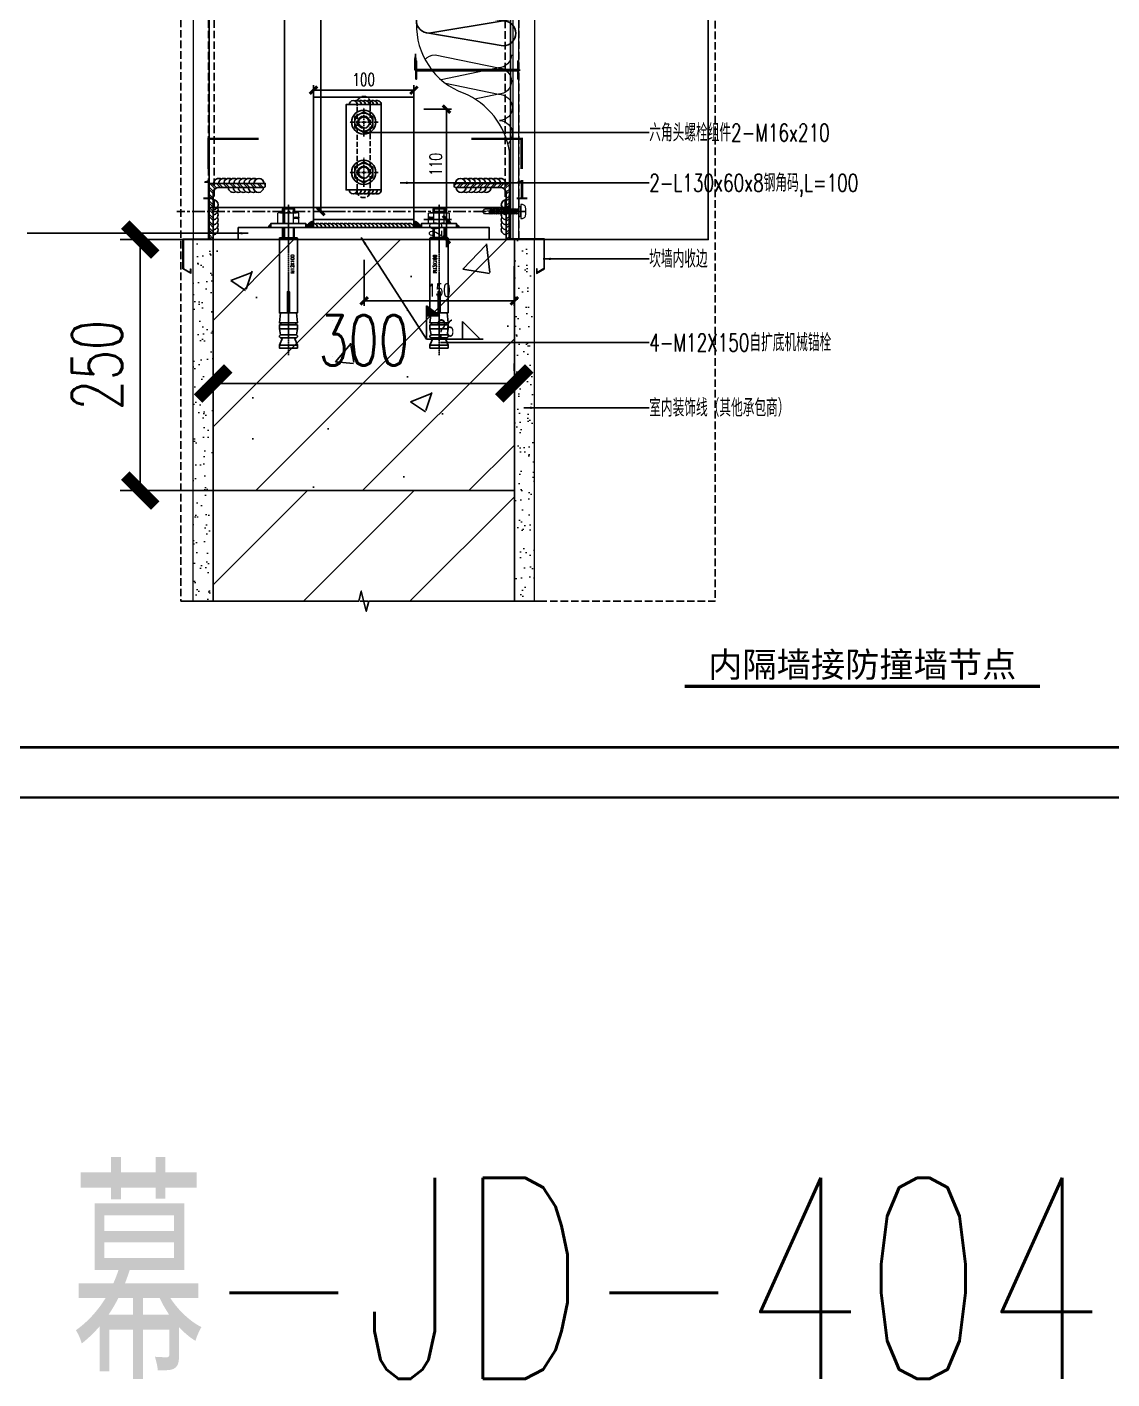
# Model space of a CAD drawing. Extents: x -160106 to 966792, y -663931 to 1550022.
# Drawn here: x -81312 to -80232, y -128174 to -126827 of the extents above; entities that cross this region are included whole.
import ezdxf
from ezdxf.enums import TextEntityAlignment as Align
from ezdxf.xclip import XClip

# ---------------------------------------------------------------- set-up
doc = ezdxf.new("R2010")
doc.units = 0
for name, pattern in [('CENTER', [2, 1.25, -0.25, 0.25, -0.25]), ('ZN-CENTER', [2, 1.25, -0.25, 0.25, -0.25]), ('ZN-DASH', [0.35, 0.25, -0.1])]:
    doc.linetypes.add(name, pattern=pattern)
for name, color, linetype in [('!ZN1-填充-8', 8, 'Continuous'), ('!ZN1-文字-7', 7, 'Continuous'), ('!ZN1-标注-173', 173, 'Continuous'), ('!ZN3-玻璃幕墙-4', 4, 'Continuous'), ('!ZN4-焊缝-8', 8, 'Continuous'), ('!ZN4-辅助材料-1', 1, 'Continuous'), ('!ZN4-配件-11', 11, 'Continuous'), ('!ZN5-钢材投影-40', 40, 'Continuous'), ('!ZN5-钢材断面-2', 2, 'Continuous'), ('!ZN6-虚线-8', 8, 'ZN-DASH'), ('!ZN7-符号-173', 173, 'Continuous'), ('0-cxFrame', 155, 'Continuous'), ('0-钢材投影', 40, 'Continuous'), ('11紧固件', 11, 'Continuous'), ('11配件', 11, 'Continuous'), ('20剖面图$0$AS-COLN', 6, 'Continuous'), ('20剖面图$0$AS-WALL', 40, 'Continuous'), ('20剖面图$0$PUB_HATCH', 8, 'Continuous'), ('20剖面图$0$PUB_TEXT', 7, 'Continuous'), ('3符号', 173, 'Continuous'), ('40钢材投影', 40, 'Continuous'), ('DIM', 173, 'Continuous'), ('DOTE', 1, 'CENTER'), ('Fill', 8, 'Continuous'), ('TEXT', 7, 'Continuous'), ('ZX', 240, 'CENTER'), ('五金配件', 11, 'Continuous'), ('焊缝', 8, 'Continuous')]:
    doc.layers.add(name, color=color, linetype=linetype)
for name, color, linetype, lineweight in [('0-cxText', 131, 'Continuous', 25), ('0_CONCRETE-HACH', 8, 'Continuous', 9), ('0_FLASHING-PST', 6, 'Continuous', 15), ('0_SCREW RIVET', 4, 'Continuous', 15), ('welding', 1, 'Continuous', 18), ('彩钢板', 6, 'Continuous', 15)]:
    doc.layers.add(name, color=color, linetype=linetype, lineweight=lineweight)
doc.layers.add('0_INSULATION', color=252, linetype='Continuous', lineweight=9, transparency=0.2)
doc.styles.add('cx_tuming', font='simhei.ttf')
doc.styles.add('cx_tuqian1', font='')
doc.styles.add('DHTEXT-1', font='ROMANS.shx', dxfattribs={"width": 0.7, "bigfont": 'CHINESE.shx'})
doc.styles.add('FS', font='simplex.shx', dxfattribs={"width": 0.7, "height": 5, "bigfont": 'TSSDCHN.SHX'})
doc.styles.add('HZ_TS_0.7', font='TSSDENG', dxfattribs={"width": 0.7, "bigfont": 'HZTXT'})
doc.styles.add('ZNTextStyle', font='ROMANS.shx', dxfattribs={"width": 0.7, "bigfont": 'CHINESE.shx'})
doc.styles.add('中南符号', font='simhei.ttf')
doc.styles.add('黑体', font='simhei.ttf', dxfattribs={"height": 12})
doc.styles.get('cx_tuqian1').set_extended_font_data('SimSun')
doc.dimstyles.new('ZN20', dxfattribs={"dimscale": 20, "dimtxt": 2.5, "dimasz": 1.5, "dimexe": 1, "dimexo": 2, "dimgap": 0.9, "dimtad": 1, "dimdec": 0, "dimdsep": 46, "dimtxsty": 'DHTEXT-1', "dimblk": 'ARCHTICK', "dimblk1": 'TT', "dimblk2": 'TT', "dimcen": 2.5, "dimclrd": 173, "dimclre": 173, "dimclrt": 7, "dimazin": 2, "dimtfac": 1, "dimtdec": 0, "dimtix": 1, "dimtmove": 2, "dimatfit": 3, "dimfxl": 0, "dimtolj": 1, "dimtzin": 0, "dimarcsym": 0})
doc.dimstyles.new('ZN5', dxfattribs={"dimscale": 5, "dimtxt": 2.5, "dimasz": 1.5, "dimexe": 1, "dimexo": 2, "dimgap": 0.9, "dimtad": 1, "dimdec": 0, "dimdsep": 46, "dimtxsty": 'DHTEXT-1', "dimblk": 'ARCHTICK', "dimcen": 2.5, "dimclrd": 173, "dimclre": 173, "dimclrt": 7, "dimazin": 2, "dimtfac": 1, "dimtdec": 0, "dimtix": 1, "dimtmove": 2, "dimatfit": 3, "dimfxl": 0, "dimtolj": 1, "dimtzin": 0, "dimarcsym": 0})
pattern_1 = [(37.5, (-238678.904, -34054.214), (-0.6299336, 19.2682377), [0, -15.2, 0, -17, 0, -16.25]), (7.5, (-238678.904, -34054.214), (17.697767, 28.2214607), [0, -8.2, 0, -13.7, 0, -5.25]), (327.5, (-238691.204, -34054.214), (31.1414186, 0.0565905), [0, -5, 0, -18, 0, -23.5]), (317.5, (-238691.204, -34054.214), (30.061266, 8.7767556), [0, -2.5, 0, -11.8, 0, -13.5])]

# ---------------------------------------------------------------- blocks, each defined once
blk = doc.blocks.new('ZN-角钢56X56X4')
at = {"layer": '!ZN1-填充-8'}
h = blk.add_hatch(dxfattribs=at)
h.set_pattern_fill('ANSI32', color=256, scale=0.5, style=0)
edge = h.paths.add_edge_path()
edge.add_line((0, 0), (0, 56))
edge.add_line((0, 56), (2.7, 56))
edge.add_arc((2.7, 54.7), 1.33, 360, 450, ccw=False)
edge.add_line((4, 54.7), (4, 10))
edge.add_arc((10, 10), 6, 180, 270)
edge.add_line((10, 4), (54.7, 4))
edge.add_arc((54.7, 2.7), 1.33, 360, 450, ccw=False)
edge.add_line((56, 2.7), (56, 0))
edge.add_line((56, 0), (0, 0))
at = {"layer": '!ZN5-钢材断面-2'}
blk.add_lwpolyline([(0, 0), (0, 56), (2.7, 56, -0.414214), (4, 54.7), (4, 10, 0.414214), (10, 4), (54.7, 4, -0.414214), (56, 2.7), (56, 0), (0, 0)], format="xyb", dxfattribs=at)
blk = doc.blocks.new('*U1072')
at = {"layer": '!ZN5-钢材断面-2', "extrusion": (0, 0, -1), "zscale": -1, "rotation": 90}
blk.add_blockref('ZN-角钢56X56X4', (0, 0), dxfattribs=at)
blk = doc.blocks.new('$紧固件$00000145')
at = {"layer": '0_SCREW RIVET'}
for p, q in [((-1.7, 9.4), (-1.7, 7.2)), ((-1.7, 6.7), (-1.7, 5)), ((-1.7, 4.5), (-1.7, 2.8)), ((-1.7, 2.3), (-1.7, 0.6)), ((-1.7, 0.1), (-1.7, -1.6)), ((2.8, 9.4), (2.8, 7.6)), ((2.8, 7.1), (2.8, 5.4)), ((2.8, 4.9), (2.8, 3.2)), ((2.8, 2.7), (2.8, 1)), ((2.8, 0.5), (2.8, -1.2)), ((-1.7, -2.1), (-1.7, -3.8)), ((-1.7, -4.3), (-1.7, -6)), ((-1.7, -6.5), (-1.7, -8.2)), ((-1.7, -8.7), (-1.7, -10.5)), ((-1.7, -11), (-1.7, -12.7)), ((-1.7, -13.2), (-1.7, -14.9)), ((2.8, -1.7), (2.8, -3.4)), ((2.8, -3.9), (2.8, -5.6)), ((2.8, -6.1), (2.8, -7.8)), ((2.8, -8.3), (2.8, -10.1)), ((2.8, -10.6), (2.8, -12.3)), ((2.8, -12.8), (2.8, -14.5)), ((-1.7, -15.4), (-1.7, -17.1)), ((-1.7, -17.6), (-1.7, -19.3)), ((-1.7, -19.8), (-1.7, -24.8)), ((-1.7, -24.8), (0.5, -26.6)), ((0.5, -26.6), (2.8, -24.8)), ((2.8, -15), (2.8, -16.7)), ((2.8, -17.2), (2.8, -18.9)), ((2.8, -19.4), (2.8, -24.8))]:
    blk.add_line(p, q, dxfattribs=at)
blk.add_lwpolyline([(-6.5, 12.1, -0.414214), (-2.5, 16.1), (3.5, 16.1, -0.414214), (7.5, 12.1), (7.5, 12.2), (7.5, 11.4), (-6.5, 11.4), (-6.5, 12.2)], format="xyb", close=True, dxfattribs=at)
for points in [[(-4, 11.4), (5, 11.4), (5, 9.4), (-4, 9.4)], [(-1.7, 6.7), (2.8, 7.1), (3.3, 7.4), (2.8, 7.6), (-1.7, 7.2), (-2.2, 6.9)], [(-1.7, 4.5), (2.8, 4.9), (3.3, 5.2), (2.8, 5.4), (-1.7, 5), (-2.2, 4.7)], [(-1.7, 2.3), (2.8, 2.7), (3.3, 3), (2.8, 3.2), (-1.7, 2.8), (-2.2, 2.5)], [(-1.7, 0.1), (2.8, 0.5), (3.3, 0.8), (2.8, 1), (-1.7, 0.6), (-2.2, 0.3)], [(-1.7, -2.1), (2.8, -1.7), (3.3, -1.4), (2.8, -1.2), (-1.7, -1.6), (-2.2, -1.9)], [(-1.7, -4.3), (2.8, -3.9), (3.3, -3.6), (2.8, -3.4), (-1.7, -3.8), (-2.2, -4.1)], [(-1.7, -6.5), (2.8, -6.1), (3.3, -5.8), (2.8, -5.6), (-1.7, -6), (-2.2, -6.3)], [(-1.7, -8.7), (2.8, -8.3), (3.3, -8.1), (2.8, -7.8), (-1.7, -8.2), (-2.2, -8.5)], [(-1.7, -11), (2.8, -10.6), (3.3, -10.3), (2.8, -10.1), (-1.7, -10.5), (-2.2, -10.7)], [(-1.7, -13.2), (2.8, -12.8), (3.3, -12.5), (2.8, -12.3), (-1.7, -12.7), (-2.2, -13)], [(-1.7, -15.4), (2.8, -15), (3.3, -14.7), (2.8, -14.5), (-1.7, -14.9), (-2.2, -15.2)], [(-1.7, -17.6), (2.8, -17.2), (3.3, -16.9), (2.8, -16.7), (-1.7, -17.1), (-2.2, -17.4)]]:
    blk.add_lwpolyline(points, close=True, dxfattribs=at)
for points in [[(1.7, -19), (-1.7, -19.3), (-2.2, -19.6), (-1.7, -19.8), (1.6, -19.5)], [(0.5, -26.6), (1.9, -18), (2.5, -19.4), (2.5, -19.4), (2.8, -19.9)], [(2.3, -18.9), (2.8, -18.9), (3.3, -19.1), (2.8, -19.4), (2.5, -19.4)]]:
    blk.add_lwpolyline(points, dxfattribs=at)
blk = doc.blocks.new('20250826140044')
at = {"layer": '0_INSULATION'}
for p, q in [((-37.4, 159.8), (-37.4, 572)), ((58.6, 572), (58.6, -628)), ((-19, 128.2), (44.1, 115.1)), ((44.1, 115.1), (-12.9, 103.2)), ((-8.7, 99.8), (44.1, 88.8)), ((44.1, 88.8), (20.6, 83.9)), ((54.6, -86.8), (55.3, 32.1)), ((44.2, -120.9), (33.3, -123.2)), ((36.9, -119.4), (44.2, -120.9)), ((44.2, -147.2), (-18.9, -160.3)), ((7.8, -139.6), (44.2, -147.2)), ((-18.9, -160.3), (44.2, -173.4)), ((44.2, -173.4), (-18.9, -186.5)), ((-37.4, -628), (-37.4, -209)), ((-37.4, -214.5), (-37.4, -628))]:
    blk.add_line(p, q, dxfattribs=at)
for centre, radius, start, end in [((34.5, 157.4), 72, 178.0446, 249.7125), ((-20.6, 19), 77, 9.828, 66.9693), ((-19, -68.8), 75.8, 292.1666, 346.2521), ((34.5, -206.5), 72, 110.2875, 181.9554)]:
    blk.add_arc(centre, radius, start, end, dxfattribs=at)
at = {"layer": '0_INSULATION', "extrusion": (0, 0, -1)}
for centre, major_axis, ratio, start_param, end_param in [((-19, 115), (0, 13.1), 0.988253, 5.406397, 6.283185), ((44.1, 128.2), (0, 13.1), 0.988253, 1.570796, 3.141593), ((44.1, 101.9), (0, 13.1), 0.988253, 0, 1.570796), ((44.1, 101.9), (0, 13.1), 0.988253, 1.570796, 3.141593), ((44.9, 75.5), (-8.4, 10.6), 0.960747, 0.629655, 2.200451), ((45.1, 75.7), (0, 13.1), 0.988253, 1.570796, 3.141593), ((45.1, 49.5), (0, 13.1), 0.988253, 0, 1.570796), ((45.1, 49.5), (0, 13.1), 0.988253, 1.570796, 2.416555), ((45.2, -107.8), (0, 13.1), 0.988253, 0.524657, 1.570796), ((44.9, -107.6), (-8.4, -10.7), 0.960759, 4.08278, 5.653576), ((44.2, -134.1), (0, 13.1), 0.988253, 0, 1.570796), ((44.2, -134.1), (0, 13.1), 0.988253, 1.570796, 3.141593), ((44.2, -160.3), (0, 13.1), 0.988253, 0, 1.570796), ((-18.9, -173.4), (0, 13.1), 0.988253, 6.139662, 6.283185), ((-18.9, -147.2), (0, 13.1), 0.988253, 3.141593, 3.269368), ((44.2, -160.3), (0, 13.1), 0.988253, 1.570796, 3.141593), ((44.2, -186.5), (0, 13.1), 0.988253, 0, 1.570796), ((-18.9, -173.4), (0, 13.1), 0.988253, 3.141593, 4.407145)]:
    blk.add_ellipse(centre, major_axis=major_axis, ratio=ratio, start_param=start_param, end_param=end_param, dxfattribs=at)
at = {"layer": 'Fill'}
for points in [[(61.1, 572, -0.355547), (48.9, 562), (-25.1, 574.7, 1), (-25.1, 549.7), (48.9, 562, -1), (48.9, 537), (-25.1, 549.7, 1), (-25.1, 524.7), (48.9, 537, -1), (48.9, 512), (-25.1, 524.7, 1), (-25.1, 499.7), (48.9, 512, -1), (48.9, 487), (-25.1, 499.7, 1), (-25.1, 474.7), (48.9, 487, -1), (48.9, 462), (-25.1, 474.7, 1), (-25.1, 449.7), (48.9, 462, -1), (48.9, 437), (-25.1, 449.7, 1), (-25.1, 424.7), (48.9, 437, -1), (48.9, 412), (-25.1, 424.7, 1), (-25.1, 399.7), (48.9, 412, -1), (48.9, 387), (-25.1, 399.7, 1), (-25.1, 374.7), (48.9, 387, -1), (48.9, 362), (-25.1, 374.7, 1), (-25.1, 349.7), (48.9, 362, -1), (48.9, 337), (-25.1, 349.7, 1), (-25.1, 324.7), (48.9, 337, -1), (48.9, 312), (-25.1, 324.7, 1), (-25.1, 299.7), (48.9, 312, -1), (48.9, 287), (-25.1, 299.7, 1), (-25.1, 274.7), (48.9, 287, -1), (48.9, 262), (-25.1, 274.7, 1), (-25.1, 249.7), (48.9, 262, -1), (48.9, 237), (-25.1, 249.7, 1), (-25.1, 224.7), (48.9, 237, -1), (48.9, 212), (-25.1, 224.7, 1), (-25.1, 199.7), (48.9, 212, -1), (48.9, 187), (-25.1, 199.7, 1), (-25.1, 174.7), (48.9, 187, -1), (48.9, 162), (-25.1, 174.7, 1), (-25.1, 149.7), (48.9, 162, -1), (48.9, 137), (-25.1, 149.7)], [(61.3, -628, 0.385563), (48.9, -616.7), (-25.1, -629.4, -1), (-25.1, -604.4), (48.9, -616.7, 1), (48.9, -591.7), (-25.1, -604.4, -1), (-25.1, -579.4), (48.9, -591.7, 1), (48.9, -566.7), (-25.1, -579.4, -1), (-25.1, -554.4), (48.9, -566.7, 1), (48.9, -541.7), (-25.1, -554.4, -1), (-25.1, -529.4), (48.9, -541.7, 1), (48.9, -516.7), (-25.1, -529.4, -1), (-25.1, -504.4), (48.9, -516.7, 1), (48.9, -491.7), (-25.1, -504.4, -1), (-25.1, -479.4), (48.9, -491.7, 1), (48.9, -466.7), (-25.1, -479.4, -1), (-25.1, -454.4), (48.9, -466.7, 1), (48.9, -441.7), (-25.1, -454.4, -1), (-25.1, -429.4), (48.9, -441.7, 1), (48.9, -416.7), (-25.1, -429.4, -1), (-25.1, -404.4), (48.9, -416.7, 1), (48.9, -391.7), (-25.1, -404.4, -1), (-25.1, -379.4), (48.9, -391.7, 1), (48.9, -366.7), (-25.1, -379.4, -1), (-25.1, -354.4), (48.9, -366.7, 1), (48.9, -341.7), (-25.1, -354.4, -1), (-25.1, -329.4), (48.9, -341.7, 1), (48.9, -316.7), (-25.1, -329.4, -1), (-25.1, -304.4), (48.9, -316.7, 1), (48.9, -291.7), (-25.1, -304.4, -1), (-25.1, -279.4), (48.9, -291.7, 1), (48.9, -266.7), (-25.1, -279.4, -1), (-25.1, -254.4), (48.9, -266.7, 1), (48.9, -241.7), (-25.1, -254.4, -1), (-25.1, -229.4), (48.9, -241.7, 1), (48.9, -216.7), (-25.1, -229.4, -1), (-25.1, -204.4), (48.9, -216.7, 1), (48.9, -191.7), (-25.1, -204.4)]]:
    blk.add_lwpolyline(points, format="xyb", dxfattribs=at)
blk = doc.blocks.new('A$Cfcfa11f9')
at = {"layer": '0_FLASHING-PST'}
for p, q in [((-18.3, 46.9), (-18.9, 46.9)), ((-18.9, 46.9), (-18.9, 0.3)), ((-18.3, 0.9), (-18.3, 46.9)), ((-18.9, 0.3), (14.5, 0.3)), ((15.1, 0.9), (-18.3, 0.9)), ((14.5, 0.3), (14.5, -28.7)), ((15.1, -29.1), (15.1, 0.9)), ((7.1, -29.1), (7.1, -33.7)), ((7.1, -33.7), (15.1, -29.1)), ((7.7, -29.1), (7.1, -29.1)), ((14.5, -28.7), (7.7, -32.7)), ((7.7, -32.7), (7.7, -29.1))]:
    blk.add_line(p, q, dxfattribs=at)
blk = doc.blocks.new('20250829163529')
at = {"layer": '0_FLASHING-PST'}
for p, q in [((-4.6, 0.9), (-4.6, 46.9)), ((-4.6, 46.9), (-4, 46.9)), ((-4, 46.9), (-4, 0.3)), ((-30, -29.1), (-30, 0.9)), ((-30, 0.9), (-4.6, 0.9)), ((-4, 0.3), (-29.4, 0.3)), ((-29.4, 0.3), (-29.4, -28.7)), ((-22, -33.7), (-30, -29.1)), ((-29.4, -28.7), (-22.6, -32.7)), ((-22.6, -32.7), (-22.6, -29.1)), ((-22.6, -29.1), (-22, -29.1)), ((-22, -29.1), (-22, -33.7))]:
    blk.add_line(p, q, dxfattribs=at)
blk = doc.blocks.new('20180403.16475379')
at = {"layer": '!ZN1-填充-8', "ltscale": 2}
blk.add_hatch(color=8, dxfattribs=at).paths.add_polyline_path([(0, -6), (0, 0), (6, 0, -0.414214)])
blk.add_lwpolyline([(0, 0), (0, -6, 0.414214), (6, 0)], format="xyb", dxfattribs=at)
blk = doc.blocks.new('*U3025')
at = {"color": 0, "linetype": 'CENTER', "ltscale": 3}
for p, q in [((0, 14.3), (0, -14.3)), ((-14.3, 0), (14.3, 0))]:
    blk.add_line(p, q, dxfattribs=at)
at = {"linetype": 'ByBlock', "ltscale": 10}
blk.add_lwpolyline([(9, 5.2), (0, 10.4), (-9, 5.2), (-9, -5.2), (0, -10.4), (9, -5.2)], close=True, dxfattribs=at)
for radius in [12, 9, 6]:
    blk.add_circle((0, 0), radius, dxfattribs=at)
blk.add_arc((0, 0), 5.19, 180, 90, dxfattribs=at)
blk = doc.blocks.new('20250829175011', base_point=(-81027, -127038.6))
at = {"layer": '!ZN4-辅助材料-1'}
for points in [[(-80959.5, -126916.1, 0.57735), (-80965.5, -126912.6, -0.267949), (-80963.5, -126916.1, 0.57735), (-80969.5, -126912.6, -0.267949), (-80967.5, -126916.1, 0.57735), (-80973.5, -126912.6, -0.267949), (-80971.5, -126916.1, 0.57735), (-80977.5, -126912.6, -0.267949), (-80975.5, -126916.1, 0.57735), (-80981.5, -126912.6, -0.267949), (-80979.5, -126916.1, 0.57735), (-80985.5, -126912.6, -0.267949), (-80983.5, -126916.1, 1), (-80991.5, -126916.1, 1)], [(-80959.5, -127001.1, -0.57735), (-80965.5, -127004.6, 0.267949), (-80963.5, -127001.1, -0.57735), (-80969.5, -127004.6, 0.267949), (-80967.5, -127001.1, -0.57735), (-80973.5, -127004.6, 0.267949), (-80971.5, -127001.1, -0.57735), (-80977.5, -127004.6, 0.267949), (-80975.5, -127001.1, -0.57735), (-80981.5, -127004.6, 0.267949), (-80979.5, -127001.1, -0.57735), (-80985.5, -127004.6, 0.267949), (-80983.5, -127001.1, -1), (-80991.5, -127001.1, -1)]]:
    blk.add_lwpolyline(points, format="xyb", dxfattribs=at)
at = {"layer": '!ZN5-钢材投影-40', "ltscale": 50}
blk.add_line((-80927, -127030.6), (-81027, -127030.6), dxfattribs=at)
at = {"layer": '!ZN5-钢材投影-40'}
for points in [[(-80927, -126908.6), (-81027, -126908.6), (-81027, -127038.6), (-80927, -127038.6)], [(-80959.5, -126916.1), (-80994.5, -126916.1), (-80994.5, -127001.1), (-80959.5, -127001.1), (-80959.5, -126916.1)]]:
    blk.add_lwpolyline(points, close=True, dxfattribs=at)
at = {"layer": '焊缝', "ltscale": 500}
for points in [[(-80991, -127038.6, 0.57735), (-80997, -127035.1, -0.267949), (-80995, -127038.6, 0.57735), (-81001, -127035.1, -0.267949), (-80999, -127038.6, 0.57735), (-81005, -127035.1, -0.267949), (-81003, -127038.6, 0.57735), (-81009, -127035.1, -0.267949), (-81007, -127038.6, 0.57735), (-81013, -127035.1, -0.267949), (-81011, -127038.6, 0.57735), (-81017, -127035.1, -0.267949), (-81015, -127038.6, 0.57735), (-81021, -127035.1, -0.267949), (-81019, -127038.6, 0.57735), (-81025, -127035.1, -0.267949), (-81023, -127038.6, 0.57735), (-81029, -127035.1, -0.267949), (-81027, -127038.6)], [(-80927, -127038.6, 0.57735), (-80933, -127035.1, -0.267949), (-80931, -127038.6, 0.57735), (-80937, -127035.1, -0.267949), (-80935, -127038.6, 0.57735), (-80941, -127035.1, -0.267949), (-80939, -127038.6, 0.57735), (-80945, -127035.1, -0.267949), (-80943, -127038.6, 0.57735), (-80949, -127035.1, -0.267949), (-80947, -127038.6, 0.57735), (-80953, -127035.1, -0.267949), (-80951, -127038.6, 0.57735), (-80957, -127035.1, -0.267949), (-80955, -127038.6, 0.57735), (-80961, -127035.1, -0.267949), (-80959, -127038.6, 0.57735), (-80965, -127035.1, -0.267949), (-80963, -127038.6, 0.57735), (-80969, -127035.1, -0.267949), (-80967, -127038.6, 0.57735), (-80973, -127035.1, -0.267949), (-80971, -127038.6, 0.57735), (-80977, -127035.1, -0.267949), (-80975, -127038.6, 0.57735), (-80981, -127035.1, -0.267949), (-80979, -127038.6, 0.57735), (-80985, -127035.1, -0.267949), (-80983, -127038.6, 0.57735), (-80989, -127035.1, -0.267949), (-80987, -127038.6, 0.57735), (-80993, -127035.1, 0.57735)]]:
    blk.add_lwpolyline(points, format="xyb", dxfattribs=at)
at = {"layer": '!ZN3-玻璃幕墙-4', "ltscale": 50, "xscale": -1, "rotation": 270}
blk.add_blockref('20180403.16475379', (-81027, -127038.6), dxfattribs=at)
at = {"layer": '!ZN3-玻璃幕墙-4', "ltscale": 50, "rotation": 90}
blk.add_blockref('20180403.16475379', (-80927, -127038.6), dxfattribs=at)
at = {"layer": '!ZN4-配件-11', "color": 1, "ltscale": 50, "rotation": 180}
for p in [(-80977, -126933.6), (-80977, -126983.6)]:
    blk.add_blockref('*U3025', p, dxfattribs=at)
blk = doc.blocks.new('ZQM12X100')
at = {"layer": '11紧固件', "lineweight": 9, "ltscale": 2}
for p, q in [((-7.8, 14.8), (7.8, 14.8)), ((-9, -10.5), (-8.5, -10)), ((-8.5, -10), (8.5, -10)), ((9, -10.5), (8.5, -10))]:
    blk.add_line(p, q, dxfattribs=at)
for centre, radius, start, end in [((-7.8, 7.8), 7, 68.2132, 111.7868), ((0, -12.4), 27.2, 79.0073, 100.9927), ((7.8, 7.8), 7, 68.2132, 111.7868)]:
    blk.add_arc(centre, radius, start, end, dxfattribs=at)
at = {"layer": '11配件'}
for points in [[(9, -10.5), (-9, -10.5), (-9, -85), (-1, -85), (-1, -64), (1, -64), (1, -85), (9, -85), (9, -10.5)], [(-8, -85), (-9, -95), (9, -95), (8, -85)], [(-9, -101), (9, -101), (9, -97), (-9, -97), (-9, -101), (-8, -107)], [(9, -101), (8, -107), (9, -108), (9, -109), (8, -110), (-8, -110), (-9, -109), (-9, -108), (-8, -107), (8, -107)], [(-7.5, -97), (-7.5, -95)], [(7.5, -97), (7.5, -95)], [(6, -110), (9, -117), (9, -120), (-9, -120), (-9, -117), (-6, -110)], [(9, -117), (-9, -117)]]:
    blk.add_lwpolyline(points, dxfattribs=at)
at = {"layer": 'Fill'}
for p, q in [((-5, 14.8), (-5, 18.8)), ((5, 14.8), (5, 18.8))]:
    blk.add_line(p, q, dxfattribs=at)
at = {"layer": '五金配件'}
for p, q in [((-5, 19.8), (-6, 18.8)), ((-6, 18.8), (6, 18.8)), ((-6, 14.8), (-6, 18.8)), ((-5, 19.8), (5, 19.8)), ((5, 19.8), (6, 18.8)), ((6, 14.8), (6, 18.8))]:
    blk.add_line(p, q, dxfattribs=at)
at = {"layer": 'Defpoints', "color": 1, "style": 'DHTEXT-1', "width": 0.7}
blk.add_text('M12X100', height=3.5, rotation=90, dxfattribs=at).set_placement((5.8, -45.6))
blk.add_wipeout([(17.5, 0), (17.5, 4), (-17.5, 4), (-17.5, 0)]).dxf.layer = '40钢材投影'
at = {"layer": '11紧固件', "lineweight": 9, "ltscale": 2}
for p, q in [((-10.4, 4.5), (-10.4, 14.3)), ((-5.2, 4.5), (-5.2, 14.3)), ((5.2, 4.5), (5.2, 14.3)), ((10.4, 4.5), (10.4, 14.3)), ((-9.2, 4), (9.2, 4)), ((-7.8, 4), (7.8, 4)), ((-6, -10), (-6, 0)), ((6, -10), (6, 0))]:
    blk.add_line(p, q, dxfattribs=at)
for centre, radius, start, end in [((-7.8, 11), 7, 248.2132, 291.7868), ((0, 31.3), 27.2, 259.0073, 280.9927), ((7.8, 11), 7, 248.2132, 291.7868)]:
    blk.add_arc(centre, radius, start, end, dxfattribs=at)
at = {"layer": '40钢材投影'}
blk.add_lwpolyline([(17.5, 0), (17.5, 4), (-17.5, 4), (-17.5, 0)], close=True, dxfattribs=at)
at = {"layer": 'DOTE'}
blk.add_line((0, -127.1), (0, 23), dxfattribs=at)
at = {"layer": 'Fill'}
for p, q in [((-5, -10), (-5, 0)), ((5, -10), (5, 0))]:
    blk.add_line(p, q, dxfattribs=at)
at = {"layer": 'welding', "color": 8}
for points in [[(-17.5, 0.5, 0.414214), (-18, 0)], [(19, 0, 0.414214), (17.5, 1.5)], [(18.5, 0, 0.414214), (17.5, 1)], [(18, 0, 0.414214), (17.5, 0.5)]]:
    blk.add_lwpolyline(points, format="xyb", dxfattribs=at)
for centre, radius, start, end in [((-17, 0.1), 2.97, 99.0812, 181.3077), ((-17.5, 0), 2, 90, 180), ((-17.5, 0), 1.5, 90, 180), ((-17.5, 0), 1, 90, 180), ((17, 0.1), 2.97, 358.6923, 80.9188), ((17.5, 0), 2, 0, 90)]:
    blk.add_arc(centre, radius, start, end, dxfattribs=at)
at = {"layer": '11紧固件', "lineweight": 9, "ltscale": 2, "style": 'FS', "width": 0.8}
blk.add_text('M12', height=2, dxfattribs=at).set_placement((8.2, 9.6), align=Align.MIDDLE)
blk = doc.blocks.new('20250829164118')
at = {"layer": '0_CONCRETE-HACH'}
h = blk.add_hatch(dxfattribs=at)
h.set_pattern_fill('粉刷', color=256, scale=5)
h.set_pattern_definition(pattern_1)
h.paths.add_polyline_path([(-20, -543.2), (0, -543.2), (0, 0), (-20, 0)])
h = blk.add_hatch(dxfattribs=at)
h.set_pattern_fill('粉刷', color=256, scale=5)
h.set_pattern_definition(pattern_1)
h.paths.add_polyline_path([(320, -543.2), (300, -543.2), (300, 0), (320, 0)])
at = {"layer": '20剖面图$0$PUB_HATCH'}
h = blk.add_hatch(dxfattribs=at)
h.set_pattern_fill('钢筋混凝土', color=256, scale=30, style=0)
h.set_pattern_definition([(45, (1544135.64, -569507.45), (-53.0330086, 53.0330086), []), (50, (1544135.64, -569507.45), (215.178055, -18.82564), [22.5, -247.5]), (355, (1544135.64, -569507.45), (-41.6254, 225.65764), [18, -198]), (100.4514, (1544153.57, -569509.02), (173.552815, 206.831863), [19.122057, -210.342634]), (46.1842, (1544135.64, -569447.45), (320.172315, -49.655704), [33.75, -371.25]), (96.6356, (1544162.32, -569451.6), (280.39881, 292.23536), [28.683086, -315.5139]), (351.1842, (1544135.64, -569447.45), (280.398584, 292.23558), [27, -297]), (21, (1544165.64, -569462.45), (179.072116, -120.785667), [22.5, -247.5]), (326, (1544165.64, -569462.45), (72.9946, 217.545014), [18, -198]), (71.4514, (1544180.56, -569472.52), (252.066789, 96.75915), [19.122057, -210.342634]), (37.5, (1544135.64, -569507.45), (3.6479566, 99.868156), [0, -195.6, 0, -201, 0, -198.75]), (7.5, (1544135.64, -569507.45), (78.920861, 118.3235136), [0, -114.6, 0, -191.1, 0, -75.75]), (327.5, (1544068.74, -569507.45), (160.146731, -6.7664615), [0, -75, 0, -234, 0, -310.5]), (317.5, (1544038.74, -569507.45), (174.955851, 30.031495), [0, -97.5, 0, -155.4, 0, -220.5])])
h.paths.add_polyline_path([(0, -250), (300, -250), (300, 0), (0, 0)])
h = blk.add_hatch(dxfattribs=at)
h.set_pattern_fill('普通砖', color=256, scale=30, style=0)
h.set_pattern_definition([(45, (1544135.64, -569453.6), (-53.0330298, 53.0330298), [])])
h.paths.add_polyline_path([(0, -543.2), (300, -543.2), (300, -250), (0, -250)])
at = {"layer": '!ZN4-焊缝-8', "color": 8, "ltscale": 20}
for points in [[(50.7, 56, 1), (40.7, 56, -0.267949), (43.2, 60.3, 0.57735), (35.7, 56, -0.267949), (38.2, 60.3, 0.57735), (30.7, 56, -0.267949), (33.2, 60.3, 0.57735), (25.7, 56, -0.267949), (28.2, 60.3, 0.57735), (20.7, 56, -0.267949), (23.2, 60.3, 0.57735), (15.7, 56, -0.267949), (18.2, 60.3, 0.57735), (10.7, 56, -0.267949), (13.2, 60.3, 0.57735), (5.7, 56, -0.267949), (8.2, 60.3, 0.57735), (0.7, 56)], [(241.3, 56, -1), (251.3, 56, 0.267949), (248.8, 60.3, -0.57735), (256.3, 56, 0.267949), (253.8, 60.3, -0.57735), (261.3, 56, 0.267949), (258.8, 60.3, -0.57735), (266.3, 56, 0.267949), (263.8, 60.3, -0.57735), (271.3, 56, 0.267949), (268.8, 60.3, -0.57735), (276.3, 56, 0.267949), (273.8, 60.3, -0.57735), (281.3, 56, 0.267949), (278.8, 60.3, -0.57735), (286.3, 56, 0.267949), (283.8, 60.3, -0.57735), (291.3, 56)], [(50.1, 52, -1), (40.1, 52, 0.267949), (42.6, 47.7, -0.57735), (35.1, 52, 0.267949), (37.6, 47.7, -0.57735), (30.1, 52, 0.267949), (32.6, 47.7, -0.57735), (25.1, 52, 0.267949), (27.6, 47.7, -0.57735), (20.1, 52, 0.267949), (22.6, 47.7, -0.57735), (15.1, 52)], [(241.9, 52, 1), (251.9, 52, -0.267949), (249.4, 47.7, 0.57735), (256.9, 52, -0.267949), (254.4, 47.7, 0.57735), (261.9, 52, -0.267949), (259.4, 47.7, 0.57735), (266.9, 52, -0.267949), (264.4, 47.7, 0.57735), (271.9, 52, -0.267949), (269.4, 47.7, 0.57735), (276.9, 52)], [(0, 39.8, -1), (0, 29.8, 0.267949), (4.3, 32.3, -0.57735), (0, 24.8, 0.267949), (4.3, 27.3, -0.57735), (0, 19.8, 0.267949), (4.3, 22.3, -0.57735), (0, 14.8, 0.267949), (4.3, 17.3, -0.57735), (0, 9.8, 0.267949), (4.3, 12.3, -0.57735), (0, 4.8)], [(292, 39.8, 1), (292, 29.8, -0.267949), (287.7, 32.3, 0.57735), (292, 24.8, -0.267949), (287.7, 27.3, 0.57735), (292, 19.8, -0.267949), (287.7, 22.3, 0.57735), (292, 14.8, -0.267949), (287.7, 17.3, 0.57735), (292, 9.8, -0.267949), (287.7, 12.3, 0.57735), (292, 4.8)]]:
    blk.add_lwpolyline(points, format="xyb", dxfattribs=at)
at = {"layer": '!ZN5-钢材投影-40'}
for p, q in [((-4, 628), (-4, 32)), ((296, 32), (296, 628)), ((-4, 32), (296, 32))]:
    blk.add_line(p, q, dxfattribs=at)
at = {"layer": '!ZN6-虚线-8', "ltscale": 30}
for p, q in [((-4.6, 628), (-4.6, 0)), ((1, 628), (1, 32)), ((291, 32), (291, 628)), ((304.6, 628), (304.6, 0.9))]:
    blk.add_line(p, q, dxfattribs=at)
at = {"layer": '!ZN6-虚线-8', "linetype": 'ZN-DASH', "ltscale": 20}
blk.add_lwpolyline([(156.5, 133.2), (156.5, 50.3), (156.5, 48.3, -1), (143.5, 48.3), (143.5, 50.3), (143.5, 133.2), (143.5, 136.2, -1), (156.5, 136.2)], format="xyb", close=True, dxfattribs=at)
at = {"layer": '0_CONCRETE-HACH', "elevation": 0}
for points in [[(0, -543.2), (-20, -543.2), (-20, 0), (0, 0)], [(300, -543.2), (320, -543.2), (320, 0), (300, 0)]]:
    blk.add_lwpolyline(points, close=True, dxfattribs=at)
at = {"layer": '20剖面图$0$AS-COLN'}
for p, q in [((0, 0), (0, -250)), ((300, 0), (0, 0)), ((300, -250), (300, 0)), ((0, -250), (300, -250))]:
    blk.add_line(p, q, dxfattribs=at)
at = {"layer": '20剖面图$0$AS-WALL'}
for p, q in [((0, -543.2), (0, -250)), ((300, -543.2), (300, -250))]:
    blk.add_line(p, q, dxfattribs=at)
at = {"layer": '彩钢板'}
for p, q in [((-20, 628), (-20, 0)), ((-4, 628), (-4, 0)), ((304, 628), (304, 0.9)), ((320, 628), (320, 0.9))]:
    blk.add_line(p, q, dxfattribs=at)
at = {"layer": '!ZN5-钢材投影-40', "ltscale": 50}
blk.add_blockref('20250829175011', (100, 12), dxfattribs=at)
at = {"layer": '!ZN5-钢材断面-2', "xscale": -1, "rotation": 180}
blk.add_blockref('*U1072', (-4, 56), dxfattribs=at)
at = {"layer": '!ZN5-钢材断面-2', "rotation": 180}
blk.add_blockref('*U1072', (296, 56), dxfattribs=at)
at = {"xscale": -1, "rotation": 270}
blk.add_blockref('$紧固件$00000145', (295.2, 27.5), dxfattribs=at)
at = {"layer": '0_FLASHING-PST', "ltscale": 30}
blk.add_blockref('20250829163529', (0, 0), dxfattribs=at)
at = {"layer": '20剖面图$0$PUB_TEXT', "ltscale": 30}
blk.add_blockref('A$Cfcfa11f9', (314.9, 0), dxfattribs=at)
at = {"layer": 'Fill', "ltscale": 30}
ref = blk.add_blockref('20250826140044', (240, 56), dxfattribs=at)
XClip(ref).set_block_clipping_path([(-168.933597787, -56), (253.067078485, 1101.0700885619)])
at = {"layer": '11紧固件'}
blk.add_blockref('ZQM12X100', (75, 12), dxfattribs=at)
at = {"layer": '0-钢材投影', "ltscale": 10}
blk.add_lwpolyline([(25, 12), (275, 12), (275, 0), (25, 0)], close=True, dxfattribs=at)
at = {"layer": '11紧固件', "xscale": -1}
blk.add_blockref('ZQM12X100', (225, 12), dxfattribs=at)
blk = doc.blocks.new('TK22.A2 L(Dragon)')
at = {"layer": '0-cxFrame', "color": 7, "const_width": 0.5}
blk.add_lwpolyline([(0, 0), (-594, 0), (-594, 420), (0, 420)], close=True, dxfattribs=at)
at = {"layer": '0-cxFrame', "const_width": 0.5}
blk.add_lwpolyline([(-80, 10), (-574, 10), (-574, 410), (-80, 410)], close=True, dxfattribs=at)
at = {"style": '黑体', "flags": 4}
blk.add_attdef('图幅', text='', height=3.3, dxfattribs=at).set_placement((-40, 3), align=Align.RIGHT)
at = {"layer": '0-cxText', "flags": 4}
for tag, height, style, p in [('建设单位', 3.5, 'cx_tuming', (-45, 240)), ('项目名称', 3.5, 'cx_tuming', (-45, 210)), ('子项名称', 3.5, 'cx_tuming', (-45, 180)), ('工程编号', 3.3, 'cx_tuqian1', (-35, 165)), ('图名1', 3.5, 'cx_tuming', (-45, 87)), ('图名2', 3.5, 'cx_tuming', (-45, 79)), ('图名3', 3.5, 'cx_tuming', (-45, 71)), ('出图日期', 3.3, 'cx_tuqian1', (-39, 60)), ('专业', 3.3, 'cx_tuqian1', (-55, 52)), ('图号', 3.3, 'cx_tuqian1', (-55, 44)), ('版次', 3.3, 'cx_tuqian1', (-20, 44))]:
    blk.add_attdef(tag, text='', height=height, dxfattribs=dict(at, style=style)).set_placement(p, align=Align.MIDDLE)
at = {"layer": 'Defpoints', "color": 6, "flags": 4}
for tag, height, style, p in [('tufu', 3.3, '黑体', (-12, 12)), ('dwfname', 4, 'cx_tuqian1', (-80, 3))]:
    blk.add_attdef(tag, text='', height=height, dxfattribs=dict(at, style=style)).set_placement(p, align=Align.RIGHT)
blk = doc.blocks.new('*U2013')
at = {"const_width": 0.7}
blk.add_lwpolyline([(0, 0), (70.77, 0)], dxfattribs=at)
at = {"color": 0, "style": '中南符号', "flags": 8}
blk.add_attdef('图名', text='', height=5, dxfattribs=at).set_placement((35.38, 1.85), align=Align.CENTER)
blk.add_attdef('比例', (73.57, 1.85), '', height=4, dxfattribs=at)
blk = doc.blocks.new('_ArchTick')
at = {"color": 0, "linetype": 'ByBlock', "const_width": 0.4}
blk.add_lwpolyline([(-0.5, -0.5), (0.5, 0.5)], dxfattribs=at)
blk = doc.blocks.new('*D2014')
at = {"layer": 'Defpoints', "color": 0, "ltscale": 50, "transparency": 16777216}
for p in [(-80976.5, -127048.6), (-80827, -127055), (-80827, -127099.6)]:
    blk.add_point(p, dxfattribs=at)
at = {"layer": 'DIM', "color": 173, "linetype": 'ByBlock', "lineweight": -2, "ltscale": 50, "transparency": 16777216}
for p, q in [((-80976.5, -127058.6), (-80976.5, -127104.6)), ((-80827, -127065), (-80827, -127104.6)), ((-80976.5, -127099.6), (-80827, -127099.6))]:
    blk.add_line(p, q, dxfattribs=at)
at = {"layer": 'DIM', "color": 173, "lineweight": -2, "ltscale": 50, "transparency": 16777216, "xscale": 7.5, "yscale": 7.5, "zscale": 7.5, "rotation": 180}
blk.add_blockref('_ArchTick', (-80976.5, -127099.6), dxfattribs=at)
at = {"layer": 'DIM', "color": 173, "lineweight": -2, "ltscale": 50, "transparency": 16777216, "xscale": 7.5, "yscale": 7.5, "zscale": 7.5}
blk.add_blockref('_ArchTick', (-80827, -127099.6), dxfattribs=at)
at = {"layer": 'DIM', "color": 7, "ltscale": 50, "transparency": 16777216, "insert": (-80901.7, -127088.9), "char_height": 12.5, "attachment_point": 5, "style": 'DHTEXT-1'}
blk.add_mtext('\\A1;150', dxfattribs=at)
blk = doc.blocks.new('*D2015')
at = {"layer": 'Defpoints', "color": 0, "ltscale": 50, "transparency": 16777216}
for p in [(-81019.6, -125810.6), (-80989.2, -125810.6), (-80989.2, -127010.6)]:
    blk.add_point(p, dxfattribs=at)
at = {"layer": 'DIM', "color": 173, "linetype": 'ByBlock', "lineweight": -2, "ltscale": 50, "transparency": 16777216}
for p, q in [((-80999.2, -125810.6), (-81024.6, -125810.6)), ((-81019.6, -127010.6), (-81019.6, -125810.6)), ((-80999.2, -127010.6), (-81024.6, -127010.6))]:
    blk.add_line(p, q, dxfattribs=at)
at = {"layer": 'DIM', "color": 173, "lineweight": -2, "ltscale": 50, "transparency": 16777216, "xscale": 7.5, "yscale": 7.5, "zscale": 7.5}
for p, rotation in [((-81019.6, -125810.6), 90), ((-81019.6, -127010.6), 270)]:
    blk.add_blockref('_ArchTick', p, dxfattribs=dict(at, rotation=rotation))
at = {"layer": 'DIM', "color": 7, "ltscale": 50, "transparency": 16777216, "insert": (-81030.4, -126410.6), "char_height": 12.5, "attachment_point": 5, "rotation": 90, "style": 'DHTEXT-1'}
blk.add_mtext('\\A1;@1200', dxfattribs=at)
blk = doc.blocks.new('*D2017')
at = {"layer": 'Defpoints', "color": 0, "ltscale": 50, "transparency": 16777216}
for p in [(-80927, -127018.6), (-80894.6, -127018.6), (-80927, -127038.6)]:
    blk.add_point(p, dxfattribs=at)
at = {"layer": 'DIM', "color": 173, "linetype": 'ByBlock', "lineweight": -2, "ltscale": 50, "transparency": 16777216}
for p, q in [((-80917, -127018.6), (-80889.6, -127018.6)), ((-80894.6, -127018.6), (-80894.6, -127011.1)), ((-80894.6, -127038.6), (-80894.6, -127018.6)), ((-80917, -127038.6), (-80889.6, -127038.6)), ((-80894.6, -127038.6), (-80894.6, -127046.1))]:
    blk.add_line(p, q, dxfattribs=at)
at = {"layer": 'DIM', "color": 173, "lineweight": -2, "ltscale": 50, "transparency": 16777216, "xscale": 7.5, "yscale": 7.5, "zscale": 7.5}
for p, rotation in [((-80894.6, -127018.6), 270), ((-80894.6, -127038.6), 90)]:
    blk.add_blockref('_ArchTick', p, dxfattribs=dict(at, rotation=rotation))
at = {"layer": 'DIM', "color": 7, "ltscale": 50, "transparency": 16777216, "insert": (-80905.3, -127028.6), "char_height": 12.5, "attachment_point": 5, "rotation": 90, "style": 'DHTEXT-1'}
blk.add_mtext('\\A1;20', dxfattribs=at)
blk = doc.blocks.new('*D2018')
at = {"layer": 'Defpoints', "color": 0, "ltscale": 50, "transparency": 16777216}
for p in [(-80927, -126908.6), (-80927, -127018.6), (-80894.6, -127018.6)]:
    blk.add_point(p, dxfattribs=at)
at = {"layer": 'DIM', "color": 173, "linetype": 'ByBlock', "lineweight": -2, "ltscale": 50, "transparency": 16777216}
for p, q in [((-80917, -126908.6), (-80889.6, -126908.6)), ((-80894.6, -126908.6), (-80894.6, -127018.6)), ((-80917, -127018.6), (-80889.6, -127018.6))]:
    blk.add_line(p, q, dxfattribs=at)
at = {"layer": 'DIM', "color": 173, "lineweight": -2, "ltscale": 50, "transparency": 16777216, "xscale": 7.5, "yscale": 7.5, "zscale": 7.5}
for p, rotation in [((-80894.6, -126908.6), 90), ((-80894.6, -127018.6), 270)]:
    blk.add_blockref('_ArchTick', p, dxfattribs=dict(at, rotation=rotation))
at = {"layer": 'DIM', "color": 7, "ltscale": 50, "transparency": 16777216, "insert": (-80905.3, -126963.6), "char_height": 12.5, "attachment_point": 5, "rotation": 90, "style": 'DHTEXT-1'}
blk.add_mtext('\\A1;110', dxfattribs=at)
blk = doc.blocks.new('*D2019')
at = {"layer": 'Defpoints', "color": 0, "ltscale": 50, "transparency": 16777216}
for p in [(-80927, -126889.8), (-81027, -126908.6), (-80927, -126908.6)]:
    blk.add_point(p, dxfattribs=at)
at = {"layer": 'DIM', "color": 173, "linetype": 'ByBlock', "lineweight": -2, "ltscale": 50, "transparency": 16777216}
for p, q in [((-81027, -126898.6), (-81027, -126884.8)), ((-81027, -126889.8), (-80927, -126889.8)), ((-80927, -126898.6), (-80927, -126884.8))]:
    blk.add_line(p, q, dxfattribs=at)
at = {"layer": 'DIM', "color": 173, "lineweight": -2, "ltscale": 50, "transparency": 16777216, "xscale": 7.5, "yscale": 7.5, "zscale": 7.5, "rotation": 180}
blk.add_blockref('_ArchTick', (-81027, -126889.8), dxfattribs=at)
at = {"layer": 'DIM', "color": 173, "lineweight": -2, "ltscale": 50, "transparency": 16777216, "xscale": 7.5, "yscale": 7.5, "zscale": 7.5}
blk.add_blockref('_ArchTick', (-80927, -126889.8), dxfattribs=at)
at = {"layer": 'DIM', "color": 7, "ltscale": 50, "transparency": 16777216, "insert": (-80977, -126879.1), "char_height": 12.5, "attachment_point": 5, "style": 'DHTEXT-1'}
blk.add_mtext('\\A1;100', dxfattribs=at)
blk = doc.blocks.new('中南-角焊缝符号左')
blk.add_hatch(color=8).paths.add_polyline_path([(0, 6.63), (-2.63, 4.63), (0, 4.63)])
for p, q in [((0, 6.63), (-2.63, 4.63)), ((0, 0), (0, 6.63)), ((-7.13, 3.5), (-10.63, 0)), ((-7.13, 3.5), (-7.13, 0)), ((-2.63, 4.63), (0, 4.63))]:
    blk.add_line(p, q)
at = {"ltscale": 30}
blk.add_line((0, 0), (-11.29, 0), dxfattribs=at)
at = {"color": 0, "style": 'HZ_TS_0.7', "width": 0.7, "flags": 8}
blk.add_attdef('HF', text='', height=3.5, dxfattribs=at).set_placement((-2.45, 2.18), align=Align.MIDDLE_RIGHT)
blk = doc.blocks.new('*U2026')
at = {"const_width": 0.5}
for points in [[(0, -6), (0, 0), (10, 0)], [(62.38, -6), (62.38, 0), (52.38, 0)]]:
    blk.add_lwpolyline(points, dxfattribs=at)
at = {"color": 0, "style": '中南符号', "flags": 8}
for tag, p in [('编号左', (0, -10.06)), ('编号右', (62.38, -10.06))]:
    blk.add_attdef(tag, text='', height=4, dxfattribs=at).set_placement(p, align=Align.MIDDLE_CENTER)
blk = doc.blocks.new('*U2147')
at = {"linetype": 'ByBlock', "ltscale": 15}
for points in [[(-0.5, 102), (-9, 102), (-9, 101.4), (-0.6, 101.4)], [(0.6, 101.4), (9, 101.4), (9, 102), (1.2, 102)]]:
    blk.add_lwpolyline(points, dxfattribs=at)
blk.add_lwpolyline([(0.6, 0.6), (0.6, 101.4, -0.414214), (1.2, 102), (10.9, 102), (14.3, 102.6), (10.9, 103.2), (1.2, 103.2, 0.414214), (-0.6, 101.4), (-0.6, 0.6)], format="xyb", dxfattribs=at)
at = {"color": 0, "linetype": 'ZN-CENTER', "ltscale": 6}
blk.add_lwpolyline([(16.1, 102.6), (1.2, 102.6, 0.414214), (0, 101.4), (0, -1.8)], format="xyb", dxfattribs=at)
at = {"linetype": 'ByBlock', "ltscale": 15}
blk.add_lwpolyline([(-9, 0.6), (-9, 0), (9, 0), (9, 0.6)], close=True, dxfattribs=at)
blk = doc.blocks.new('*D2745')
at = {"layer": 'Defpoints', "color": 0, "ltscale": 200, "transparency": 16777216}
for p in [(-80827, -127181.9), (-81127, -127209.3), (-80827, -127209.3)]:
    blk.add_point(p, dxfattribs=at)
at = {"layer": 'DIM', "color": 173, "linetype": 'ByBlock', "lineweight": -2, "ltscale": 200, "transparency": 16777216}
for p, q in [((-81127, -127169.3), (-81127, -127161.9)), ((-80827, -127169.3), (-80827, -127161.9)), ((-81127, -127181.9), (-80827, -127181.9))]:
    blk.add_line(p, q, dxfattribs=at)
at = {"layer": 'DIM', "color": 173, "lineweight": -2, "ltscale": 200, "transparency": 16777216, "xscale": 30, "yscale": 30, "zscale": 30, "rotation": 180}
blk.add_blockref('_ArchTick', (-81127, -127181.9), dxfattribs=at)
at = {"layer": 'DIM', "color": 173, "lineweight": -2, "ltscale": 200, "transparency": 16777216, "xscale": 30, "yscale": 30, "zscale": 30}
blk.add_blockref('_ArchTick', (-80827, -127181.9), dxfattribs=at)
at = {"layer": 'DIM', "color": 7, "ltscale": 200, "transparency": 16777216, "insert": (-80977, -127138.9), "char_height": 50, "attachment_point": 5, "style": 'DHTEXT-1'}
blk.add_mtext('\\A1;300', dxfattribs=at)
blk = doc.blocks.new('TT')
blk.add_line((-0.969, 0), (0.969, 0))
at = {"const_width": 0.45}
blk.add_lwpolyline([(-0.442, -0.442), (0.442, 0.442)], dxfattribs=at)
blk = doc.blocks.new('*D2746')
at = {"layer": 'Defpoints', "color": 0, "ltscale": 200, "transparency": 16777216}
for p in [(-81199.5, -127038.6), (-81017.6, -127038.6), (-81017.6, -127288.6)]:
    blk.add_point(p, dxfattribs=at)
at = {"layer": 'DIM', "color": 173, "linetype": 'ByBlock', "lineweight": -2, "ltscale": 200, "transparency": 16777216}
for p, q in [((-81057.6, -127038.6), (-81219.5, -127038.6)), ((-81199.5, -127288.6), (-81199.5, -127038.6)), ((-81057.6, -127288.6), (-81219.5, -127288.6))]:
    blk.add_line(p, q, dxfattribs=at)
at = {"layer": 'DIM', "color": 173, "lineweight": -2, "ltscale": 200, "transparency": 16777216, "xscale": 30, "yscale": 30, "zscale": 30}
for p, rotation in [((-81199.5, -127038.6), 90), ((-81199.5, -127288.6), 270)]:
    blk.add_blockref('_ArchTick', p, dxfattribs=dict(at, rotation=rotation))
at = {"layer": 'DIM', "color": 7, "ltscale": 200, "transparency": 16777216, "insert": (-81242.5, -127163.6), "char_height": 50, "attachment_point": 5, "rotation": 90, "style": 'DHTEXT-1'}
blk.add_mtext('\\A1;250', dxfattribs=at)

msp = doc.modelspace()

# ---------------------------------------------------------------- block references
at = {"layer": '!ZN6-虚线-8', "ltscale": 30}
ref = msp.add_blockref('20250829164118', (-81126.97, -127038.59), dxfattribs=at)
XClip(ref).set_block_clipping_path([(-31.9999998513, -360.194662307), (500.0336093684, 1429.2031525926)])
at = {"layer": '!ZN7-符号-173', "color": 7, "ltscale": 30}
ref = msp.add_blockref('*U2013', (-80657.48, -127483.62), dxfattribs=dict(at, xscale=5, yscale=5, zscale=5))
ref.add_attrib('图名', '内隔墙接防撞墙节点', dxfattribs={"layer": '0', "color": 0, "height": 25, "style": '中南符号'}).set_placement((-80480.55, -127474.38), align=Align.CENTER)

# ---------------------------------------------------------------- texts
at = {"layer": '!ZN1-文字-7', "ltscale": 20, "style": 'ZNTextStyle', "width": 0.7}
msp.add_text('幕-JD-404', height=200.258, dxfattribs=at).set_placement((-81267.76, -128073.4, 0), align=Align.MIDDLE_LEFT)

# ---------------------------------------------------------------- next in the draw order: linework, layer by layer
at = {"layer": '3符号'}
msp.add_lwpolyline([(-80794.97, -127398.78), (-80971.97, -127398.78), (-80974.47, -127408.78), (-80979.47, -127388.78), (-80981.97, -127398.78), (-81158.97, -127398.78)], dxfattribs=at)
at = {"layer": 'ZX', "ltscale": 10}
msp.add_line((-80815.24, -127010.59), (-81163.07, -127010.59), dxfattribs=at)

# ---------------------------------------------------------------- next in the draw order: block references
at = {"layer": '!ZN1-标注-173', "color": 7}
ref = msp.add_blockref('中南-角焊缝符号左', (-80914.32, -127137.68), dxfattribs=dict(at, xscale=-5, yscale=5, zscale=5))
ref.add_attrib('HF', '%%1376', dxfattribs={"layer": '0', "color": 0, "height": 17.5, "style": 'HZ_TS_0.7', "width": 0.7}).set_placement((-80886.54, -127126.8), align=Align.MIDDLE_RIGHT)
at = {"layer": '!ZN4-配件-11', "color": 1, "rotation": 90}
msp.add_blockref('*U2147', (-80822.97, -126869.76), dxfattribs=at)
at = {"layer": '0-cxFrame', "xscale": 5, "yscale": 5, "zscale": 5}
msp.add_blockref('TK22.A2 L(Dragon)', (-79329.4, -127594.33), dxfattribs=at)
at = {"layer": '3符号', "color": 7}
ref = msp.add_blockref('*U2026', (-81131.57, -126938.24), dxfattribs=dict(at, xscale=5, yscale=5, zscale=5))
ref.add_attrib('编号左', '1', dxfattribs={"layer": '0', "color": 0, "height": 20, "style": '中南符号'}).set_placement((-81131.57, -126988.56), align=Align.MIDDLE_CENTER)
ref.add_attrib('编号右', '1', dxfattribs={"layer": '0', "color": 0, "height": 20, "style": '中南符号'}).set_placement((-80819.7, -126988.56), align=Align.MIDDLE_CENTER)

# ---------------------------------------------------------------- next in the draw order: texts
at = {"layer": 'TEXT', "ltscale": 50, "style": 'DHTEXT-1', "width": 0.7}
for s, p in [('六角头螺栓组件2-M16x210', (-80692.63, -126932.05)), ('2-L130x60x8钢角码,L=100', (-80692.63, -126982.05)), ('坎墙内收边', (-80692.63, -127057.81)), ('4-M12X150自扩底机械锚栓', (-80692.63, -127141.14)), ('室内装饰线（其他承包商）', (-80692.63, -127206.14))]:
    msp.add_text(s, height=17.5, dxfattribs=at).set_placement(p, align=Align.MIDDLE_LEFT)

# ---------------------------------------------------------------- next in the draw order: dimensions: what is measured, and where the dimension line sits
at = {"layer": 'DIM', "ltscale": 50}
dim = msp.add_linear_dim(base=(-81019.63, -125810.59), p1=(-80989.16, -127010.59), p2=(-80989.16, -125810.59), angle=90, text='@1200', dimstyle='ZN5', dxfattribs=at)
dim.commit()
dim.dimension.update_dxf_attribs({"geometry": '*D2015', "text_midpoint": (-81030.38, -126410.59)})
for base, p1, p2, picture, middle in [((-80926.97, -126889.84), (-81026.97, -126908.59), (-80926.97, -126908.59), '*D2019', (-80976.97, -126879.09)), ((-80826.97400406, -127099.63006753), (-80976.47400421, -127048.58637792), (-80826.97400406, -127055.00819328), '*D2014', (-80901.72400413, -127088.88006753))]:
    dim = msp.add_linear_dim(base=base, p1=p1, p2=p2, dimstyle='ZN5', dxfattribs=at)
    dim.commit()
    dim.dimension.update_dxf_attribs({"geometry": picture, "text_midpoint": middle})
for p1, picture, middle in [((-80926.97, -126908.59), '*D2018', (-80905.3, -126963.59)), ((-80926.97, -127038.59), '*D2017', (-80905.3, -127028.59))]:
    dim = msp.add_linear_dim(base=(-80894.55, -127018.59), p1=p1, p2=(-80926.97, -127018.59), angle=90, dimstyle='ZN5', dxfattribs=at)
    dim.commit()
    dim.dimension.update_dxf_attribs({"geometry": picture, "text_midpoint": middle})
at = {"layer": 'DIM', "ltscale": 200}
dim = msp.add_linear_dim(base=(-81199.54, -127038.59), p1=(-81017.62, -127288.59), p2=(-81017.62, -127038.59), angle=90, dimstyle='ZN20', dxfattribs=at)
dim.commit()
dim.dimension.update_dxf_attribs({"geometry": '*D2746', "text_midpoint": (-81242.54, -127163.59)})
dim = msp.add_linear_dim(base=(-80826.97, -127181.9), p1=(-81126.97, -127209.3), p2=(-80826.97, -127209.3), dimstyle='ZN20', dxfattribs=at)
dim.commit()
dim.dimension.update_dxf_attribs({"geometry": '*D2745', "text_midpoint": (-80976.97, -127138.9)})

# ---------------------------------------------------------------- next in the draw order: leaders
at = {"layer": 'DIM'}
for points in [[(-80977.67, -126932.05), (-80773.77, -126932.05), (-80692.63, -126932.05)], [(-80940.84, -126982.05), (-80773.77, -126982.05), (-80692.63, -126982.05)], [(-81092.01, -127032.28), (-81230.9, -127032.28), (-81312.04, -127032.28)], [(-80798.24, -127057.81), (-80773.77, -127057.81), (-80692.63, -127057.81)], [(-80900.38, -127141.14), (-80773.77, -127141.14), (-80692.63, -127141.14)], [(-80817.38, -127206.14), (-80773.77, -127206.14), (-80692.63, -127206.14)]]:
    msp.add_leader(points, dimstyle='ZN5', dxfattribs=at)
at = {"layer": 'DIM', "ltscale": 50}
msp.add_leader([(-80979.54, -127036.54), (-80914.32, -127137.68)], dimstyle='ZN5', dxfattribs=at)

doc.saveas('drawing.dxf')
